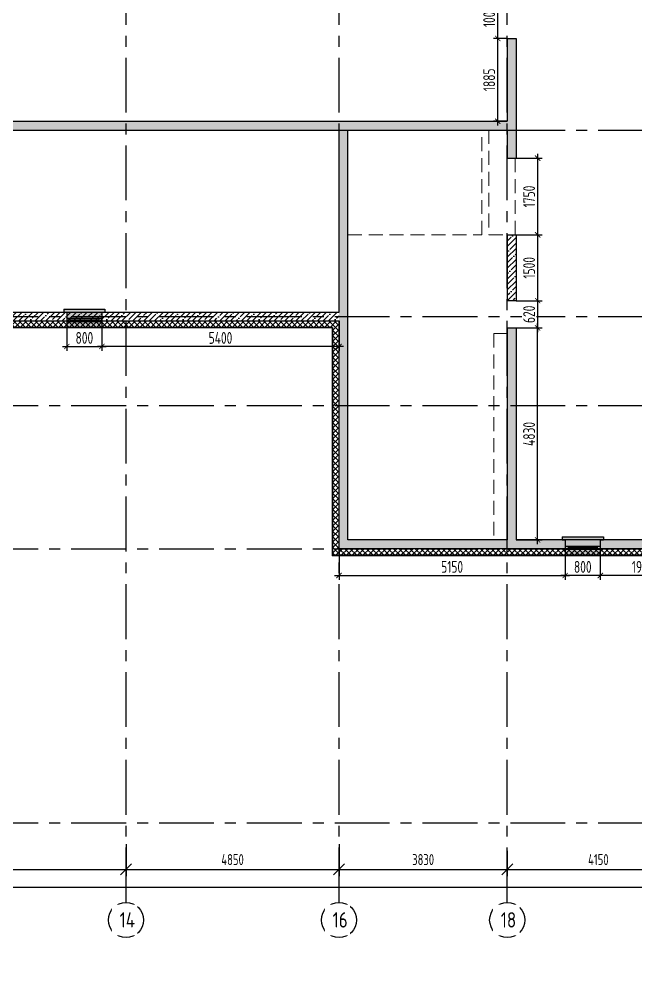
# Model space of a CAD drawing. Header units: millimetres. Extents: x -106726 to 8952771, y -150083 to 686385.
# Drawn here: x 40248 to 54296, y 476606 to 498319 of the extents above; entities that cross this region are included whole.
import ezdxf
from ezdxf import colors
from ezdxf.entities.mleader import LeaderData, LeaderLine
from ezdxf.math import Vec2, Vec3

# ---------------------------------------------------------------- set-up
doc = ezdxf.new("R2010")
doc.units = ezdxf.units.MM
doc.linetypes.add('CENTER', pattern=[2, 1.25, -0.25, 0.25, -0.25])
doc.linetypes.add('DASHED', pattern=[19.05, 12.7, -6.35])
doc.layers.get('Defpoints').update_dxf_attribs({"color": 8})
doc.styles.add('ISOCPEUR', font='isocpeur.ttf', dxfattribs={"width": 0.7})
doc.styles.add('ГОСТ 2.304', font='isocpeur.ttf', dxfattribs={"width": 0.7})
doc.dimstyles.new('R_100', dxfattribs={"dimtxt": 270, "dimasz": 120, "dimexe": 100, "dimexo": 0, "dimgap": 60, "dimtad": 1, "dimdec": 0, "dimrnd": 5, "dimzin": 0, "dimdsep": 46, "dimtxsty": 'ISOCPEUR', "dimblk": 'ARCHTICK', "dimcen": 0, "dimdle": 100, "dimclrd": 256, "dimclre": 256, "dimclrt": 256, "dimadec": 0, "dimazin": 0, "dimtfac": 2, "dimtdec": 0, "dimtofl": 0, "dimtmove": 1, "dimatfit": 3, "dimfxl": 1, "dimtvp": 3, "dimtfill": 1, "dimtolj": 1, "dimtzin": 0, "dimarcsym": 0})
doc.dimstyles.new('СПДС', dxfattribs={"dimscale": 100, "dimtxt": 2.5, "dimasz": 2.5, "dimexe": 1.5, "dimexo": 0, "dimgap": 1, "dimtad": 1, "dimdec": 0, "dimrnd": 1, "dimtxsty": 'ГОСТ 2.304', "dimblk": 'OBLIQUE', "dimcen": 2.5, "dimdle": 1.5, "dimadec": 0, "dimazin": 2, "dimtfac": 0.75, "dimtdec": 0, "dimtmove": 1, "dimatfit": 3, "dimfxl": 1, "dimtolj": 1, "dimarcsym": 1})

# ---------------------------------------------------------------- blocks, each defined once
blk = doc.blocks.new('*U323')
h = blk.add_hatch(color=8)
h.dxf.hatch_style = 1
h.paths.add_polyline_path([(-870, -210), (70, -210), (70, -140), (0, -140), (0, 220), (-800, 220), (-800, -140), (-870, -140)])
at = {"color": 8, "lineweight": 30}
for p, q in [((-800, -140), (-800, 220)), ((0, -140), (0, 220))]:
    blk.add_line(p, q, dxfattribs=at)
at = {"color": 8}
for p, q in [((0, 220), (-800, 220)), ((-800, 70), (0, 70)), ((-800, 0), (0, 0)), ((-730, 0), (-730, 70)), ((-730, 35), (-70, 35)), ((-70, 0), (-70, 70)), ((-870, -210), (-870, -140)), ((-870, -140), (-800, -140)), ((-870, -210), (70, -210)), ((0, -140), (70, -140)), ((70, -210), (70, -140))]:
    blk.add_line(p, q, dxfattribs=at)
blk = doc.blocks.new('_Oblique')
at = {"color": 8, "linetype": 'ByBlock', "lineweight": -2}
blk.add_line((-0.5, -0.5), (0.5, 0.5), dxfattribs=at)
blk = doc.blocks.new('*D769')
at = {"color": 8, "lineweight": -2, "ltscale": 100, "transparency": 16777216}
for p, q in [((34145, 479783), (34145, 478791)), ((42685, 479515), (42685, 478791)), ((33995, 478941), (42835, 478941))]:
    blk.add_line(p, q, dxfattribs=at)
at = {"layer": 'Defpoints', "color": 0, "ltscale": 100, "transparency": 16777216}
for p in [(34145, 479783), (42685, 479515), (42685, 478941)]:
    blk.add_point(p, dxfattribs=at)
at = {"color": 8, "lineweight": -2, "ltscale": 100, "transparency": 16777216, "xscale": 250, "yscale": 250, "zscale": 250, "rotation": 180}
blk.add_blockref('_Oblique', (34145, 478941), dxfattribs=at)
at = {"color": 8, "lineweight": -2, "ltscale": 100, "transparency": 16777216, "xscale": 250, "yscale": 250, "zscale": 250}
blk.add_blockref('_Oblique', (42685, 478941), dxfattribs=at)
at = {"color": 8, "ltscale": 100, "transparency": 16777216, "insert": (38415, 479166), "char_height": 250, "attachment_point": 5, "style": 'ГОСТ 2.304'}
blk.add_mtext('\\A1;8540', dxfattribs=at)
blk = doc.blocks.new('*D770')
at = {"color": 8, "lineweight": -2, "ltscale": 100, "transparency": 16777216}
for p, q in [((47535, 479515), (47535, 478791)), ((51365, 479364), (51365, 478791)), ((47385, 478941), (51515, 478941))]:
    blk.add_line(p, q, dxfattribs=at)
at = {"layer": 'Defpoints', "color": 0, "ltscale": 100, "transparency": 16777216}
for p in [(47535, 479515), (51365, 479364), (51365, 478941)]:
    blk.add_point(p, dxfattribs=at)
at = {"color": 8, "lineweight": -2, "ltscale": 100, "transparency": 16777216, "xscale": 250, "yscale": 250, "zscale": 250, "rotation": 180}
blk.add_blockref('_Oblique', (47535, 478941), dxfattribs=at)
at = {"color": 8, "lineweight": -2, "ltscale": 100, "transparency": 16777216, "xscale": 250, "yscale": 250, "zscale": 250}
blk.add_blockref('_Oblique', (51365, 478941), dxfattribs=at)
at = {"color": 8, "ltscale": 100, "transparency": 16777216, "insert": (49450, 479166), "char_height": 250, "attachment_point": 5, "style": 'ГОСТ 2.304'}
blk.add_mtext('\\A1;3830', dxfattribs=at)
blk = doc.blocks.new('*D771')
at = {"color": 8, "lineweight": -2, "ltscale": 100, "transparency": 16777216}
for p, q in [((51365, 479364), (51365, 478791)), ((55515, 479364), (55515, 478791)), ((51215, 478941), (55665, 478941))]:
    blk.add_line(p, q, dxfattribs=at)
at = {"layer": 'Defpoints', "color": 0, "ltscale": 100, "transparency": 16777216}
for p in [(51365, 479364), (55515, 479364), (55515, 478941)]:
    blk.add_point(p, dxfattribs=at)
at = {"color": 8, "lineweight": -2, "ltscale": 100, "transparency": 16777216, "xscale": 250, "yscale": 250, "zscale": 250, "rotation": 180}
blk.add_blockref('_Oblique', (51365, 478941), dxfattribs=at)
at = {"color": 8, "lineweight": -2, "ltscale": 100, "transparency": 16777216, "xscale": 250, "yscale": 250, "zscale": 250}
blk.add_blockref('_Oblique', (55515, 478941), dxfattribs=at)
at = {"color": 8, "ltscale": 100, "transparency": 16777216, "insert": (53440, 479166), "char_height": 250, "attachment_point": 5, "style": 'ГОСТ 2.304'}
blk.add_mtext('\\A1;4150', dxfattribs=at)
blk = doc.blocks.new('*D725')
at = {"color": 8, "lineweight": -2, "ltscale": 100, "transparency": 16777216}
for p, q in [((42685, 479515), (42685, 478791)), ((47535, 479515), (47535, 478791)), ((42535, 478941), (47685, 478941))]:
    blk.add_line(p, q, dxfattribs=at)
at = {"layer": 'Defpoints', "color": 0, "ltscale": 100, "transparency": 16777216}
for p in [(42685, 479515), (47535, 479515), (47535, 478941)]:
    blk.add_point(p, dxfattribs=at)
at = {"color": 8, "lineweight": -2, "ltscale": 100, "transparency": 16777216, "xscale": 250, "yscale": 250, "zscale": 250, "rotation": 180}
blk.add_blockref('_Oblique', (42685, 478941), dxfattribs=at)
at = {"color": 8, "lineweight": -2, "ltscale": 100, "transparency": 16777216, "xscale": 250, "yscale": 250, "zscale": 250}
blk.add_blockref('_Oblique', (47535, 478941), dxfattribs=at)
at = {"color": 8, "ltscale": 100, "transparency": 16777216, "insert": (45110, 479166), "char_height": 250, "attachment_point": 5, "style": 'ГОСТ 2.304'}
blk.add_mtext('\\A1;4850', dxfattribs=at)
blk = doc.blocks.new('*D754')
at = {"color": 8, "lineweight": -2, "ltscale": 100, "transparency": 16777216}
for p, q in [((0, 478214), (0, 478689)), ((68415, 478214), (68415, 478689)), ((-150, 478539), (68565, 478539))]:
    blk.add_line(p, q, dxfattribs=at)
at = {"layer": 'Defpoints', "color": 0, "ltscale": 100, "transparency": 16777216}
for p in [(68415, 478539), (0, 478214), (68415, 478214)]:
    blk.add_point(p, dxfattribs=at)
at = {"color": 8, "lineweight": -2, "ltscale": 100, "transparency": 16777216, "xscale": 250, "yscale": 250, "zscale": 250, "rotation": 180}
blk.add_blockref('_Oblique', (0, 478539), dxfattribs=at)
at = {"color": 8, "lineweight": -2, "ltscale": 100, "transparency": 16777216, "xscale": 250, "yscale": 250, "zscale": 250}
blk.add_blockref('_Oblique', (68415, 478539), dxfattribs=at)
at = {"color": 8, "ltscale": 100, "transparency": 16777216, "insert": (34208, 478764), "char_height": 250, "attachment_point": 5, "style": 'ГОСТ 2.304'}
blk.add_mtext('\\A1;68415', dxfattribs=at)
blk = doc.blocks.new('_ArchTick')
at = {"color": 8, "linetype": 'ByBlock', "const_width": 0.15}
blk.add_lwpolyline([(-0.5, -0.5), (0.5, 0.5)], dxfattribs=at)
blk = doc.blocks.new('*D737')
at = {"color": 8, "lineweight": -2, "ltscale": 100, "transparency": 16777216}
for p, q in [((47535, 491440), (47535, 490758)), ((42135, 491280), (42135, 490758)), ((47635, 490858), (42035, 490858))]:
    blk.add_line(p, q, dxfattribs=at)
at = {"layer": 'Defpoints', "color": 0, "ltscale": 100, "transparency": 16777216}
for p in [(47535, 491440), (42135, 491280), (42135, 490858)]:
    blk.add_point(p, dxfattribs=at)
at = {"color": 8, "lineweight": -2, "ltscale": 100, "transparency": 16777216, "xscale": 120, "yscale": 120, "zscale": 120, "rotation": 180}
blk.add_blockref('_ArchTick', (42135, 490858), dxfattribs=at)
at = {"color": 8, "lineweight": -2, "ltscale": 100, "transparency": 16777216, "xscale": 120, "yscale": 120, "zscale": 120}
blk.add_blockref('_ArchTick', (47535, 490858), dxfattribs=at)
at = {"color": 8, "lineweight": 30, "ltscale": 100, "transparency": 16777216, "insert": (44835, 491053), "char_height": 270, "attachment_point": 5, "style": 'ISOCPEUR', "bg_fill": 3, "box_fill_scale": 1.1, "bg_fill_color": 256, "bg_fill_true_color": 13158600, "bg_fill_transparency": 0}
blk.add_mtext('\\A1;5400', dxfattribs=at)
blk = doc.blocks.new('*D691')
at = {"color": 8, "lineweight": -2, "ltscale": 100, "transparency": 16777216}
for p, q in [((41335, 491280), (41335, 490758)), ((42135, 491280), (42135, 490758)), ((41235, 490858), (42235, 490858))]:
    blk.add_line(p, q, dxfattribs=at)
at = {"layer": 'Defpoints', "color": 0, "ltscale": 100, "transparency": 16777216}
for p in [(41335, 491280), (42135, 491280), (42135, 490858)]:
    blk.add_point(p, dxfattribs=at)
at = {"color": 8, "lineweight": -2, "ltscale": 100, "transparency": 16777216, "xscale": 120, "yscale": 120, "zscale": 120, "rotation": 180}
blk.add_blockref('_ArchTick', (41335, 490858), dxfattribs=at)
at = {"color": 8, "lineweight": -2, "ltscale": 100, "transparency": 16777216, "xscale": 120, "yscale": 120, "zscale": 120}
blk.add_blockref('_ArchTick', (42135, 490858), dxfattribs=at)
at = {"color": 8, "lineweight": 30, "ltscale": 100, "transparency": 16777216, "insert": (41735, 491053), "char_height": 270, "attachment_point": 5, "style": 'ISOCPEUR', "bg_fill": 3, "box_fill_scale": 1.1, "bg_fill_color": 256, "bg_fill_true_color": 13158600, "bg_fill_transparency": 0}
blk.add_mtext('\\A1;800', dxfattribs=at)
blk = doc.blocks.new('*D658')
at = {"color": 8, "lineweight": -2, "ltscale": 100, "transparency": 16777216}
for p, q in [((51149, 497777), (51149, 498977)), ((51365, 498877), (51049, 498877)), ((51365, 497877), (51049, 497877))]:
    blk.add_line(p, q, dxfattribs=at)
at = {"layer": 'Defpoints', "color": 0, "ltscale": 100, "transparency": 16777216}
for p in [(51149, 498877), (51365, 498877), (51365, 497877)]:
    blk.add_point(p, dxfattribs=at)
at = {"color": 8, "lineweight": -2, "ltscale": 100, "transparency": 16777216, "xscale": 120, "yscale": 120, "zscale": 120}
for p, rotation in [((51149, 498877), 90), ((51149, 497877), 270)]:
    blk.add_blockref('_ArchTick', p, dxfattribs=dict(at, rotation=rotation))
at = {"color": 8, "lineweight": 30, "ltscale": 100, "transparency": 16777216, "insert": (50954, 498377), "char_height": 270, "attachment_point": 5, "rotation": 90, "style": 'ISOCPEUR', "bg_fill": 3, "box_fill_scale": 1.1, "bg_fill_color": 256, "bg_fill_true_color": 13158600, "bg_fill_transparency": 0}
blk.add_mtext('\\A1;1000', dxfattribs=at)
blk = doc.blocks.new('*D659')
at = {"color": 8, "lineweight": -2, "ltscale": 100, "transparency": 16777216}
for p, q in [((51149, 495890), (51149, 497977)), ((51365, 497877), (51049, 497877)), ((51365, 495990), (51049, 495990))]:
    blk.add_line(p, q, dxfattribs=at)
at = {"layer": 'Defpoints', "color": 0, "ltscale": 100, "transparency": 16777216}
for p in [(51149, 497877), (51365, 497877), (51365, 495990)]:
    blk.add_point(p, dxfattribs=at)
at = {"color": 8, "lineweight": -2, "ltscale": 100, "transparency": 16777216, "xscale": 120, "yscale": 120, "zscale": 120}
for p, rotation in [((51149, 497877), 90), ((51149, 495990), 270)]:
    blk.add_blockref('_ArchTick', p, dxfattribs=dict(at, rotation=rotation))
at = {"color": 8, "lineweight": 30, "ltscale": 100, "transparency": 16777216, "insert": (50954, 496934), "char_height": 270, "attachment_point": 5, "rotation": 90, "style": 'ISOCPEUR', "bg_fill": 3, "box_fill_scale": 1.1, "bg_fill_color": 256, "bg_fill_true_color": 13158600, "bg_fill_transparency": 0}
blk.add_mtext('\\A1;1885', dxfattribs=at)
blk = doc.blocks.new('*D660')
at = {"color": 8, "lineweight": -2, "ltscale": 100, "transparency": 16777216}
for p, q in [((52058, 486350), (52058, 491381)), ((51565, 491281), (52158, 491281)), ((51565, 486450), (52158, 486450))]:
    blk.add_line(p, q, dxfattribs=at)
at = {"layer": 'Defpoints', "color": 0, "ltscale": 100, "transparency": 16777216}
for p in [(51565, 491281), (52058, 491281), (51565, 486450)]:
    blk.add_point(p, dxfattribs=at)
at = {"color": 8, "lineweight": -2, "ltscale": 100, "transparency": 16777216, "xscale": 120, "yscale": 120, "zscale": 120}
for p, rotation in [((52058, 491281), 90), ((52058, 486450), 270)]:
    blk.add_blockref('_ArchTick', p, dxfattribs=dict(at, rotation=rotation))
at = {"color": 8, "lineweight": 30, "ltscale": 100, "transparency": 16777216, "insert": (51863, 488865), "char_height": 270, "attachment_point": 5, "rotation": 90, "style": 'ISOCPEUR', "bg_fill": 3, "box_fill_scale": 1.1, "bg_fill_color": 256, "bg_fill_true_color": 13158600, "bg_fill_transparency": 0}
blk.add_mtext('\\A1;4830', dxfattribs=at)
blk = doc.blocks.new('*D661')
at = {"color": 8, "lineweight": -2, "ltscale": 100, "transparency": 16777216}
for p, q in [((51565, 491901), (52158, 491901)), ((52058, 492001), (52058, 491181)), ((51565, 491281), (52158, 491281))]:
    blk.add_line(p, q, dxfattribs=at)
at = {"layer": 'Defpoints', "color": 0, "ltscale": 100, "transparency": 16777216}
for p in [(51565, 491901), (51565, 491281)]:
    blk.add_point(p, dxfattribs=at)
at = {"color": 8, "lineweight": -2, "ltscale": 100, "transparency": 16777216, "xscale": 120, "yscale": 120, "zscale": 120}
for p, rotation in [((52058, 491901), 90), ((52058, 491281), 270)]:
    blk.add_blockref('_ArchTick', p, dxfattribs=dict(at, rotation=rotation))
at = {"color": 8, "lineweight": 30, "ltscale": 100, "transparency": 16777216, "insert": (51863, 491591), "char_height": 270, "attachment_point": 5, "rotation": 90, "style": 'ISOCPEUR', "bg_fill": 3, "box_fill_scale": 1.1, "bg_fill_color": 256, "bg_fill_true_color": 13158600, "bg_fill_transparency": 0}
blk.add_mtext('\\A1;620', dxfattribs=at)
at = {"layer": 'Defpoints', "color": 0, "ltscale": 100, "transparency": 16777216}
blk.add_point((52058, 491281), dxfattribs=at)
blk = doc.blocks.new('*D662')
at = {"color": 8, "lineweight": -2, "ltscale": 100, "transparency": 16777216}
for p, q in [((51565, 493401), (52158, 493401)), ((52058, 493501), (52058, 491801)), ((51565, 491901), (52158, 491901))]:
    blk.add_line(p, q, dxfattribs=at)
at = {"layer": 'Defpoints', "color": 0, "ltscale": 100, "transparency": 16777216}
for p in [(51565, 493401), (51565, 491901), (52058, 491901)]:
    blk.add_point(p, dxfattribs=at)
at = {"color": 8, "lineweight": -2, "ltscale": 100, "transparency": 16777216, "xscale": 120, "yscale": 120, "zscale": 120}
for p, rotation in [((52058, 493401), 90), ((52058, 491901), 270)]:
    blk.add_blockref('_ArchTick', p, dxfattribs=dict(at, rotation=rotation))
at = {"color": 8, "lineweight": 30, "ltscale": 100, "transparency": 16777216, "insert": (51863, 492651), "char_height": 270, "attachment_point": 5, "rotation": 90, "style": 'ISOCPEUR', "bg_fill": 3, "box_fill_scale": 1.1, "bg_fill_color": 256, "bg_fill_true_color": 13158600, "bg_fill_transparency": 0}
blk.add_mtext('\\A1;1500', dxfattribs=at)
blk = doc.blocks.new('*D663')
at = {"color": 8, "lineweight": -2, "ltscale": 100, "transparency": 16777216}
for p, q in [((51565, 495150), (52158, 495150)), ((52058, 495250), (52058, 493301)), ((51545, 493401), (52158, 493401))]:
    blk.add_line(p, q, dxfattribs=at)
at = {"layer": 'Defpoints', "color": 0, "ltscale": 100, "transparency": 16777216}
for p in [(51565, 495150), (51545, 493401), (52058, 493401)]:
    blk.add_point(p, dxfattribs=at)
at = {"color": 8, "lineweight": -2, "ltscale": 100, "transparency": 16777216, "xscale": 120, "yscale": 120, "zscale": 120}
for p, rotation in [((52058, 495150), 90), ((52058, 493401), 270)]:
    blk.add_blockref('_ArchTick', p, dxfattribs=dict(at, rotation=rotation))
at = {"color": 8, "lineweight": 30, "ltscale": 100, "transparency": 16777216, "insert": (51863, 494276), "char_height": 270, "attachment_point": 5, "rotation": 90, "style": 'ISOCPEUR', "bg_fill": 3, "box_fill_scale": 1.1, "bg_fill_color": 256, "bg_fill_true_color": 13158600, "bg_fill_transparency": 0}
blk.add_mtext('\\A1;1750', dxfattribs=at)
blk = doc.blocks.new('*D634')
at = {"color": 8, "lineweight": -2, "ltscale": 100, "transparency": 16777216}
for p, q in [((55415, 486250), (55415, 485540)), ((53485, 486090), (53485, 485540)), ((55515, 485640), (53385, 485640))]:
    blk.add_line(p, q, dxfattribs=at)
at = {"layer": 'Defpoints', "color": 0, "ltscale": 100, "transparency": 16777216}
for p in [(55415, 486250), (53485, 486090), (53485, 485640)]:
    blk.add_point(p, dxfattribs=at)
at = {"color": 8, "lineweight": -2, "ltscale": 100, "transparency": 16777216, "xscale": 120, "yscale": 120, "zscale": 120, "rotation": 180}
blk.add_blockref('_ArchTick', (53485, 485640), dxfattribs=at)
at = {"color": 8, "lineweight": -2, "ltscale": 100, "transparency": 16777216, "xscale": 120, "yscale": 120, "zscale": 120}
blk.add_blockref('_ArchTick', (55415, 485640), dxfattribs=at)
at = {"color": 8, "lineweight": 30, "ltscale": 100, "transparency": 16777216, "insert": (54450, 485835), "char_height": 270, "attachment_point": 5, "style": 'ISOCPEUR', "bg_fill": 3, "box_fill_scale": 1.1, "bg_fill_color": 256, "bg_fill_true_color": 13158600, "bg_fill_transparency": 0}
blk.add_mtext('\\A1;1930', dxfattribs=at)
blk = doc.blocks.new('*D635')
at = {"color": 8, "lineweight": -2, "ltscale": 100, "transparency": 16777216}
for p, q in [((52685, 486090), (52685, 485540)), ((53485, 486090), (53485, 485540)), ((53585, 485640), (52585, 485640))]:
    blk.add_line(p, q, dxfattribs=at)
at = {"layer": 'Defpoints', "color": 0, "ltscale": 100, "transparency": 16777216}
for p in [(52685, 486090), (53485, 486090), (52685, 485640)]:
    blk.add_point(p, dxfattribs=at)
at = {"color": 8, "lineweight": -2, "ltscale": 100, "transparency": 16777216, "xscale": 120, "yscale": 120, "zscale": 120, "rotation": 180}
blk.add_blockref('_ArchTick', (52685, 485640), dxfattribs=at)
at = {"color": 8, "lineweight": -2, "ltscale": 100, "transparency": 16777216, "xscale": 120, "yscale": 120, "zscale": 120}
blk.add_blockref('_ArchTick', (53485, 485640), dxfattribs=at)
at = {"color": 8, "lineweight": 30, "ltscale": 100, "transparency": 16777216, "insert": (53085, 485835), "char_height": 270, "attachment_point": 5, "style": 'ISOCPEUR', "bg_fill": 3, "box_fill_scale": 1.1, "bg_fill_color": 256, "bg_fill_true_color": 13158600, "bg_fill_transparency": 0}
blk.add_mtext('\\A1;800', dxfattribs=at)
blk = doc.blocks.new('*D636')
at = {"color": 8, "lineweight": -2, "ltscale": 100, "transparency": 16777216}
for p, q in [((47535, 486250), (47535, 485540)), ((52685, 486100), (52685, 485540)), ((47435, 485640), (52785, 485640))]:
    blk.add_line(p, q, dxfattribs=at)
at = {"layer": 'Defpoints', "color": 0, "ltscale": 100, "transparency": 16777216}
for p in [(47535, 486250), (52685, 486100), (52685, 485640)]:
    blk.add_point(p, dxfattribs=at)
at = {"color": 8, "lineweight": -2, "ltscale": 100, "transparency": 16777216, "xscale": 120, "yscale": 120, "zscale": 120, "rotation": 180}
blk.add_blockref('_ArchTick', (47535, 485640), dxfattribs=at)
at = {"color": 8, "lineweight": -2, "ltscale": 100, "transparency": 16777216, "xscale": 120, "yscale": 120, "zscale": 120}
blk.add_blockref('_ArchTick', (52685, 485640), dxfattribs=at)
at = {"color": 8, "lineweight": 30, "ltscale": 100, "transparency": 16777216, "insert": (50110, 485835), "char_height": 270, "attachment_point": 5, "style": 'ISOCPEUR', "bg_fill": 3, "box_fill_scale": 1.1, "bg_fill_color": 256, "bg_fill_true_color": 13158600, "bg_fill_transparency": 0}
blk.add_mtext('\\A1;5150', dxfattribs=at)
blk = doc.blocks.new('_DotSmall')
at = {"color": 8, "linetype": 'ByBlock', "const_width": 0.5}
blk.add_lwpolyline([(-0.0625, 0, 1), (0.0625, 0, 1)], format="xyb", close=True, dxfattribs=at)

msp = doc.modelspace()

# ---------------------------------------------------------------- hatches: boundary and pattern name
at = {"ltscale": 100}
h = msp.add_hatch(dxfattribs=at)
h.set_pattern_fill('ANSI37', color=256, scale=700)
h.set_pattern_definition([(45, (-945096.63, 529153.53), (-61.871843, 61.871843), []), (135, (-945096.63, 529153.53), (-61.871843, -61.871843), [])])
edge = h.paths.add_edge_path()
edge.add_line((37731.6, 488221), (37788.5, 488162.1))
edge.add_line((37788.5, 488162.1), (37500.8, 487884.2))
edge.add_line((37500.8, 487884.2), (37444.6, 487942.3))
edge.add_arc((34355.1, 491410.5), 4644.7, 272.34376, 311.69596, ccw=False)
edge.add_line((34545, 486769.7), (34545, 486690))
edge.add_line((34545, 486690), (34345, 486690))
edge.add_line((34345, 486690), (34345, 486615.7))
edge.add_arc((34353.6, 491413.4), 4797.6, 269.89675, 358.52663)
edge.add_line((39149.7, 491290), (47385, 491290))
edge.add_line((47385, 491290), (47385, 486100))
edge.add_line((47385, 486100), (55265, 486100))
edge.add_line((55265, 486100), (55265, 479750))
edge.add_line((55265, 479750), (68665, 479750))
edge.add_line((68665, 479750), (68665, 489760))
edge.add_line((68665, 489760), (62315, 489760))
edge.add_line((62315, 489760), (62315, 507630))
edge.add_line((62315, 507630), (51815, 507630))
edge.add_line((51815, 507630), (51815, 511595))
edge.add_line((51815, 511595), (16715, 511595))
edge.add_line((16715, 511595), (16715, 507630))
edge.add_line((16715, 507630), (11889.8, 507630))
edge.add_line((11889.8, 507630), (11889.8, 507480))
edge.add_line((11889.8, 507480), (16865, 507480))
edge.add_line((16865, 507480), (16865, 511445))
edge.add_line((16865, 511445), (51665, 511445))
edge.add_line((51665, 511445), (51665, 507480))
edge.add_line((51665, 507480), (62165, 507480))
edge.add_line((62165, 507480), (62165, 489610))
edge.add_line((62165, 489610), (68515, 489610))
edge.add_line((68515, 489610), (68515, 479900))
edge.add_line((68515, 479900), (55415, 479900))
edge.add_line((55415, 479900), (55415, 486250))
edge.add_line((55415, 486250), (47535, 486250))
edge.add_line((47535, 486250), (47535, 491440))
edge.add_line((47535, 491440), (38999.7, 491440))
edge.add_arc((34355.1, 491410.5), 4644.7, -43.36822, 0.36411, ccw=False)
h = msp.add_hatch(dxfattribs=at)
h.set_pattern_fill('ANSI35', color=256, scale=700)
h.set_pattern_definition([(45, (-951587.71, 589999.9), (-123.743687, 123.743687), []), (45, (-951463.97, 589999.9), (-123.743687, 123.743687), [218.75, -43.75, 0, -43.75])])
h.paths.add_polyline_path([(55415.1, 486450), (51565, 486450), (51565, 491280.7), (51365.1, 491280.7), (51365.1, 486450), (47735.1, 486450), (47735, 495790), (50944.9, 495790), (51365, 495790), (51365, 495150), (51565, 495150), (51565, 497877.5), (51365, 497877.5), (51365.1, 495990), (50384.9, 495990), (50384.9, 495790), (50784.9, 495790), (47735.1, 495790), (50384.9, 495790), (50384.9, 495990), (47735, 495990), (47535, 495990), (36852, 495990), (36852, 495790), (47535.1, 495790), (47535.1, 486250), (55415.1, 486250)])
h = msp.add_hatch(dxfattribs=at)
h.set_pattern_fill('ANSI35', color=256, scale=700)
h.set_pattern_definition([(45, (-329554.61, 424794.32), (-123.74369, 123.74369), []), (45, (-329430.87, 424794.32), (-123.74369, 123.74369), [218.75, -43.75, 0, -43.75])])
h.paths.add_polyline_path([(51565, 493401.3), (51365, 493401.3), (51365, 491900.7), (51565, 491900.7)])
h = msp.add_hatch(dxfattribs=at)
h.set_pattern_fill('ANSI35', color=256, scale=700)
h.set_pattern_definition([(45, (-943338.09, 589999.9), (-123.743687, 123.743687), []), (45, (-943214.34, 589999.9), (-123.743687, 123.743687), [218.75, -43.75, 0, -43.75])])
edge = h.paths.add_edge_path()
edge.add_line((47535, 491640), (36852, 491640))
edge.add_line((36852, 491640), (36852, 491440))
edge.add_line((36852, 491440), (38599.7, 491440))
edge.add_line((38599.7, 491440), (38599.7, 491040))
edge.add_arc((34344.1, 491440.2), 4274.4, 270.01237, 354.62814, ccw=False)
edge.add_line((34345, 487165.8), (34345, 487090))
edge.add_line((34345, 487090), (34545, 487090))
edge.add_line((34545, 487090), (34545, 486770.1))
edge.add_arc((34343.5, 491439), 4673.2, 272.47096, 311.56876)
edge.add_line((37444.3, 487942.7), (37500.8, 487884.2))
edge.add_line((37500.8, 487884.2), (37788.5, 488162.1))
edge.add_line((37788.5, 488162.1), (37731.9, 488220.7))
edge.add_arc((34343.5, 491439), 4673.2, 316.47451, 355.10211)
edge.add_line((38999.7, 491040), (38999.7, 491440))
edge.add_line((38999.7, 491440), (47535, 491440))
edge.add_line((47535, 491440), (47535, 491640))

# ---------------------------------------------------------------- linework, layer by layer
at = {"linetype": 'CENTER', "ltscale": 1000}
for p, q in [((42685, 478188.7), (42685, 512496.2)), ((47535, 478188.7), (47535, 512496.2)), ((51365, 478188.7), (51365, 512496.2)), ((-12563.8, 495790), (71033.4, 495790)), ((-12563.8, 491540), (71033.4, 491540)), ((-12563.8, 489510), (71033.4, 489510)), ((-12563.8, 486250), (71033.4, 486250)), ((-12563.8, 480000), (71033.4, 480000))]:
    msp.add_line(p, q, dxfattribs=at)
at = {"ltscale": 100}
for p, q in [((51365, 497877.5), (51365, 495990)), ((51365, 497877.5), (51565, 497877.5)), ((51565, 497877.5), (51565, 495150)), ((36852, 495990), (47735, 495990)), ((49157.2, 495990), (51365, 495990)), ((36852, 495790.1), (47535, 495790)), ((47535, 491640), (47535, 495790)), ((47735, 493396.3), (47735, 495790)), ((50944.9, 495790), (51565, 495790)), ((51365, 495790), (51365, 495150)), ((47735, 486450), (47735, 493396.3)), ((51365, 493401.3), (51365, 491900.7)), ((36852, 491640), (47535, 491640)), ((38999.7, 491440), (47535, 491440)), ((47535, 486250), (47535, 491440)), ((47385, 491290), (39149.7, 491290)), ((47375, 491280), (39159.7, 491280)), ((47375, 491280), (47375, 486090)), ((47385, 491290), (47385, 486100)), ((51365, 491280.7), (51365, 486450.1)), ((51365, 491280.7), (51565, 491280.7)), ((51565, 491280.7), (51565, 486450)), ((51365, 486450), (47735, 486450)), ((55475, 486450), (51565, 486450)), ((55415, 486250), (47535, 486250)), ((55255, 486090), (47375, 486090)), ((55265, 486100), (47385, 486100))]:
    msp.add_line(p, q, dxfattribs=at)
for points in [[(47735, 495990), (49284.9, 495990)], [(47735, 495790), (50944.9, 495790)], [(51365, 493401.3), (51565, 493401.3)], [(51565, 493401.3), (51565, 491900.7)], [(51565, 491900.7), (51365, 491900.7)]]:
    msp.add_lwpolyline(points, dxfattribs=at)
at = {"linetype": 'DASHED', "lineweight": 0, "ltscale": 25}
for points in [[(50784.9, 493401.3), (50784.9, 495790)], [(50944.9, 495790), (50944.9, 493401.3)], [(51545.1, 493401.3), (51545, 495150)], [(47735, 493401.3), (50784.9, 493401.3)], [(50944.9, 493401.3), (51365, 493401.3)], [(51062.8, 491151.2), (51062.8, 486450)], [(51365, 491151.2), (51062.8, 491151.2)]]:
    msp.add_lwpolyline(points, dxfattribs=at)
at = {"ltscale": 0.5}
for centre in [(42685, 477788.7), (47535, 477788.7), (51365, 477788.7)]:
    msp.add_circle(centre, 400, dxfattribs=at)

# ---------------------------------------------------------------- block references
at = {"xscale": -1, "rotation": 180}
for p in [(42135, 491500), (53485, 486310)]:
    msp.add_blockref('*U323', p, dxfattribs=at)

# ---------------------------------------------------------------- dimensions: what is measured, and where the dimension line sits
at = {"ltscale": 100}
for base, p1, p2, picture, middle in [((42685, 478941.4), (34145, 479783.2), (42685, 479515.3), '*D769', (38415, 479166.4)), ((47535, 478941.4), (42685, 479515.3), (47535, 479515.3), '*D725', (45110, 479166.4)), ((51365, 478941.4), (47535, 479515.3), (51365, 479363.5), '*D770', (49450, 479166.4)), ((55515, 478941.4), (51365, 479363.5), (55515, 479363.5), '*D771', (53440, 479166.4))]:
    dim = msp.add_linear_dim(base=base, p1=p1, p2=p2, dimstyle='СПДС', override={"dimclrd": 8, "dimclre": 8, "dimclrt": 8}, dxfattribs=at)
    dim.commit()
    dim.dimension.update_dxf_attribs({"geometry": picture, "text_midpoint": middle})

# ---------------------------------------------------------------- next in the draw order: texts
at = {"char_height": 350, "attachment_point": 1, "line_spacing_factor": 1.149209, "style": 'ГОСТ 2.304', "bg_fill": 2}
for s, insert, width in [('{\\W0.8;14}', (42538.4, 477966.5), 224.236), ('{\\W0.8;16}', (47388.4, 477966.5), 224.236), ('{\\W0.8;18}', (51217.5, 477966.5), 258.628)]:
    msp.add_mtext(s, dxfattribs=dict(at, insert=insert, width=width))

# ---------------------------------------------------------------- next in the draw order: dimensions: what is measured, and where the dimension line sits
at = {"lineweight": 30, "ltscale": 100}
for base, p1, p2, picture, middle in [((51149.4, 498877.5), (51365, 497877.5), (51365, 498877.5), '*D658', (50954.4, 498377.5)), ((52057.9, 491280.7), (51565, 486450), (51565, 491280.7), '*D660', (51862.9, 488865.3))]:
    dim = msp.add_linear_dim(base=base, p1=p1, p2=p2, angle=90, dimstyle='R_100', override={"dimpost": '\\X', "dimclrd": 8, "dimclre": 8, "dimclrt": 8, "dimfxl": 2.5, "dimarcsym": 1}, dxfattribs=at)
    dim.commit()
    dim.dimension.update_dxf_attribs({"geometry": picture, "text_midpoint": middle})
for base, p1, p2, picture, middle in [((42135, 490858.3), (47535, 491440), (42135, 491280), '*D737', (44835, 491053.3)), ((53485, 485639.8), (55415, 486250), (53485, 486090), '*D634', (54450, 485834.8))]:
    dim = msp.add_linear_dim(base=base, p1=p1, p2=p2, dimstyle='R_100', override={"dimpost": '\\X', "dimclrd": 8, "dimclre": 8, "dimclrt": 8, "dimfxl": 2.5, "dimarcsym": 1}, dxfattribs=at)
    dim.commit()
    dim.dimension.update_dxf_attribs({"geometry": picture, "text_midpoint": middle})

# ---------------------------------------------------------------- next in the draw order: dimensions: what is measured, and where the dimension line sits
for base, p1, p2, picture, middle in [((51149.3855, 497877.4823), (51365, 495990), (51365, 497877.4823), '*D659', (50954.3855, 496933.7411)), ((52057.9, 491280.7), (51565, 491900.7), (51565, 491280.7), '*D661', (51862.9, 491590.7))]:
    dim = msp.add_linear_dim(base=base, p1=p1, p2=p2, angle=90, dimstyle='R_100', override={"dimpost": '\\X', "dimclrd": 8, "dimclre": 8, "dimclrt": 8, "dimfxl": 2.5, "dimarcsym": 1}, dxfattribs=at)
    dim.commit()
    dim.dimension.update_dxf_attribs({"geometry": picture, "text_midpoint": middle})
for base, p1, p2, picture, middle in [((42135, 490858.3), (41335, 491280), (42135, 491280), '*D691', (41735, 491053.3)), ((52685, 485639.8), (53485, 486090), (52685, 486090), '*D635', (53085, 485834.8))]:
    dim = msp.add_linear_dim(base=base, p1=p1, p2=p2, dimstyle='R_100', override={"dimpost": '\\X', "dimclrd": 8, "dimclre": 8, "dimclrt": 8, "dimfxl": 2.5, "dimarcsym": 1}, dxfattribs=at)
    dim.commit()
    dim.dimension.update_dxf_attribs({"geometry": picture, "text_midpoint": middle})
at = {"ltscale": 100}
dim = msp.add_linear_dim(base=(68415, 478539.3), p1=(0, 478213.7), p2=(68415, 478213.7), dimstyle='СПДС', override={"dimclrd": 8, "dimclre": 8, "dimclrt": 8}, dxfattribs=at)
dim.commit()
dim.dimension.update_dxf_attribs({"geometry": '*D754', "text_midpoint": (34207.5, 478764.3)})

# ---------------------------------------------------------------- next in the draw order: dimensions: what is measured, and where the dimension line sits
at = {"lineweight": 30, "ltscale": 100}
dim = msp.add_linear_dim(base=(52057.9, 491900.7), p1=(51565, 493401.3), p2=(51565, 491900.7), angle=90, dimstyle='R_100', override={"dimpost": '\\X', "dimclrd": 8, "dimclre": 8, "dimclrt": 8, "dimfxl": 2.5, "dimarcsym": 1}, dxfattribs=at)
dim.commit()
dim.dimension.update_dxf_attribs({"geometry": '*D662', "text_midpoint": (51862.9, 492651)})
dim = msp.add_linear_dim(base=(52685, 485639.8), p1=(47535, 486250), p2=(52685, 486100), dimstyle='R_100', override={"dimpost": '\\X', "dimclrd": 8, "dimclre": 8, "dimclrt": 8, "dimfxl": 2.5, "dimarcsym": 1}, dxfattribs=at)
dim.commit()
dim.dimension.update_dxf_attribs({"geometry": '*D636', "text_midpoint": (50110, 485834.8)})

# ---------------------------------------------------------------- next in the draw order: dimensions: what is measured, and where the dimension line sits
dim = msp.add_linear_dim(base=(52057.9, 493401.3), p1=(51565, 495150), p2=(51545.1, 493401.3), angle=90, dimstyle='R_100', override={"dimpost": '\\X', "dimclrd": 8, "dimclre": 8, "dimclrt": 8, "dimfxl": 2.5, "dimarcsym": 1}, dxfattribs=at)
dim.commit()
dim.dimension.update_dxf_attribs({"geometry": '*D663', "text_midpoint": (51862.9, 494275.6)})

# ---------------------------------------------------------------- next in the draw order: linework, layer by layer
at = {"ltscale": 100}
msp.add_lwpolyline([(51365, 495150), (51565, 495150)], dxfattribs=at)

# ---------------------------------------------------------------- next in the draw order: leaders
ml = msp.add_multileader_mtext('Standard')
ml.set_content('+13,700', color=8, style='ISOCPEUR')
ml.set_leader_properties(color=8, linetype='Continuous', lineweight=-1)
ml.set_arrow_properties(name='DOTSMALL')
ml.build(insert=Vec2(0, 0))
ml.multileader.update_dxf_attribs({"has_text_frame": 1, "text_left_attachment_type": 4, "text_right_attachment_type": 4, "dogleg_length": 100, "arrow_head_size": 180})
ctx = ml.context
ctx.base_point, ctx.char_height, ctx.arrow_head_size, ctx.landing_gap_size, ctx.plane_origin = Vec3(54221, 506541.4), 250, 180, 50, Vec3(53971.6, 505880.5)
ctx.left_attachment, ctx.right_attachment = 4, 4
notes = []
notes.append((ctx, [(0, (0, 0, 0), (0, 0), (1, 0), 1, [])]))
ctx.mtext.insert, ctx.mtext.width, ctx.mtext.line_spacing_style, ctx.mtext.flow_direction = Vec3(54271, 506874.7), 852.697, 2, 5
ml = msp.add_multileader_mtext('Standard')
ml.set_content('+15,825', color=8, style='ISOCPEUR')
ml.set_leader_properties(color=8, linetype='Continuous', lineweight=-1)
ml.set_arrow_properties(name='DOTSMALL')
ml.build(insert=Vec2(0, 0))
ml.multileader.update_dxf_attribs({"has_text_frame": 1, "text_left_attachment_type": 4, "text_right_attachment_type": 4, "dogleg_length": 100, "arrow_head_size": 180})
ctx = ml.context
ctx.base_point, ctx.char_height, ctx.arrow_head_size, ctx.landing_gap_size, ctx.plane_origin = Vec3(52211.2, 501008.3), 250, 180, 50, Vec3(52690.3, 498055.9)
ctx.left_attachment, ctx.right_attachment = 4, 4
notes.append((ctx, [(0, (0, 0, 0), (0, 0), (1, 0), 1, [])]))
ctx.mtext.insert, ctx.mtext.width, ctx.mtext.line_spacing_style, ctx.mtext.flow_direction = Vec3(52261.2, 501341.7), 852.697, 2, 5
for ctx, leaders in notes:
    for number, flags, end, landing, length, lines in leaders:
        leader = LeaderData()
        leader.index, (leader.has_last_leader_line, leader.has_dogleg_vector, leader.attachment_direction) = number, flags
        leader.last_leader_point, leader.dogleg_vector, leader.dogleg_length = Vec3(end), Vec3(landing), length
        for number, points, colour, breaks in lines:
            line = LeaderLine()
            line.index, line.vertices, line.color, line.breaks = number, Vec3.list(points), colors.encode_raw_color(colour), breaks
            leader.lines.append(line)
        ctx.leaders.append(leader)

doc.saveas('drawing.dxf')
